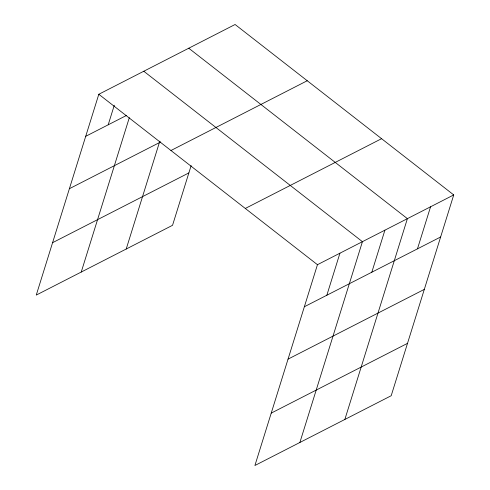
<?xml version="1.0" encoding="UTF-8"?>
<svg xmlns="http://www.w3.org/2000/svg" width="490" height="490" viewBox="0 0 490 490"><rect width="100%" height="100%" fill="white"/><g stroke="black" fill="none" stroke-linecap="round" stroke-linejoin="round"><path stroke-width="0.73" d="M453.734 194.928L317.453 264.698L254.91 465.5L391.192 395.73L453.734 194.928L235.09 24.5L98.809 94.27L36.266 295.072L172.547 225.302L191.137 165.62M108.198 124.815L114.293 105.234M81.236 272.048L129.323 117.667M126.212 249.024L159.795 141.212M326.842 295.243L339.938 253.183M299.88 442.476L362.429 241.674L143.784 71.246M371.812 272.22L384.913 230.165M344.856 419.452L407.398 218.65L188.754 48.222M417.468 248.846L430.569 206.792M85.707 136.324L126.592 115.395M69.39 188.711L160.702 141.965M170.961 150.51L307.242 80.74M52.583 242.685L188.864 172.915M245.3 208.458L381.581 138.688M304.351 306.752L440.632 236.989M288.034 359.139L424.322 289.376M271.227 413.113L407.509 343.349M98.809 94.27L317.453 264.698"/></g></svg>
